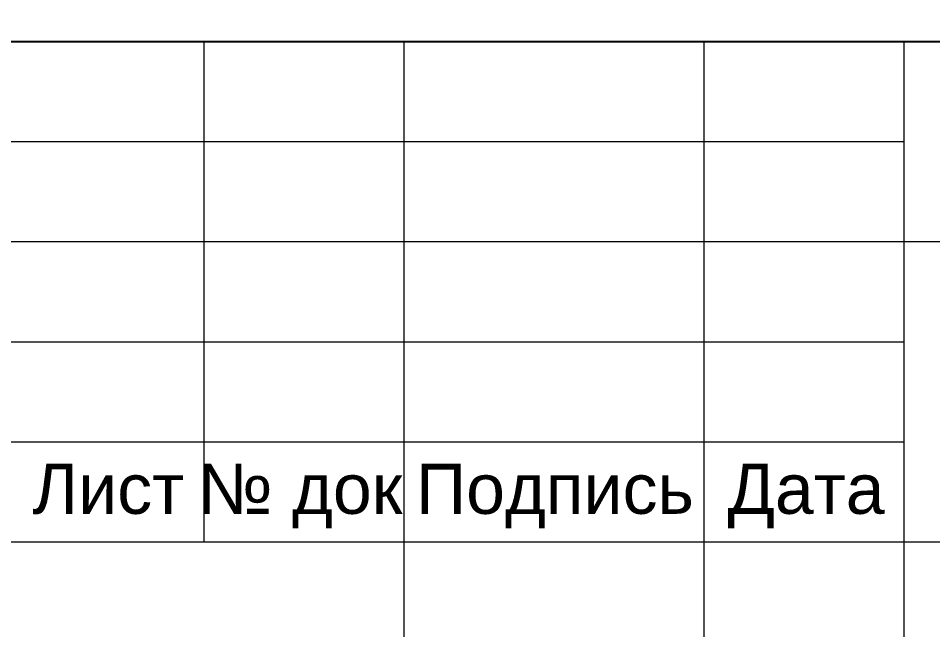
# Model space of a CAD drawing. Header units: metres. Extents: x -5 to 458, y -5 to 65.
# Drawn here: x 435.32 to 439.891, y 3.088 to 6.142 of the extents above; entities that cross this region are included whole.
import ezdxf
from ezdxf.enums import TextEntityAlignment as Align

# ---------------------------------------------------------------- set-up
doc = ezdxf.new("R2010")
doc.units = ezdxf.units.M
doc.layers.add('Level 63', color=7, linetype='Continuous', lineweight=0)
doc.layers.add('YOLO_STAMP', color=1, linetype='Continuous')
doc.styles.add('Style-Arial', font='arial.ttf')

msp = doc.modelspace()

# ---------------------------------------------------------------- linework, layer by layer
at = {"layer": 'Level 63', "color": 7, "linetype": 'Continuous', "lineweight": 13}
for p, q in [((433.247039, 6.026369), (451.747039, 6.026369)), ((436.247039, 6.026369), (436.247039, 3.526369)), ((437.247039, 6.026369), (437.247039, 0.526369)), ((438.747039, 6.026369), (438.747039, 0.526369)), ((439.747039, 6.026369), (439.747039, 0.526369)), ((439.747039, 5.026369), (451.747039, 5.026369)), ((433.247039, 4.026369), (439.747039, 4.026369)), ((433.247039, 3.526369), (439.747039, 3.526369)), ((439.747039, 3.526369), (451.747039, 3.526369))]:
    msp.add_line(p, q, dxfattribs=at)
at = {"layer": 'Level 63', "color": 7, "linetype": 'Continuous', "lineweight": 0}
for p, q in [((433.247039, 5.526369), (439.747039, 5.526369)), ((433.247039, 5.026369), (439.747039, 5.026369)), ((433.247039, 4.526369), (439.747039, 4.526369))]:
    msp.add_line(p, q, dxfattribs=at)
at = {"layer": 'Level 63', "color": 7, "linetype": 'Continuous', "lineweight": 13}
for points in [[(410.197039, 0.026369), (452.247039, 0.026369), (452.247039, 59.426369), (410.197039, 59.426369)], [(412.197039, 0.526369), (451.747039, 0.526369), (451.747039, 58.926369), (412.197039, 58.926369)]]:
    msp.add_3dface(points, dxfattribs=at)
at = {"layer": 'YOLO_STAMP'}
msp.add_lwpolyline([(433.247039, 6.026369), (451.747039, 6.026369), (451.747039, 0.526369), (433.247039, 0.526369)], close=True, dxfattribs=at)

# ---------------------------------------------------------------- texts
at = {"layer": 'Level 63', "color": 7, "linetype": 'Continuous', "lineweight": 0, "style": 'Style-Arial'}
for s, p in [('Лист', (435.769805, 3.791379)), ('№ док', (436.728706, 3.791379)), ('Подпись', (438.002705, 3.791379)), ('Дата', (439.258182, 3.791379))]:
    msp.add_text(s, height=0.25, dxfattribs=at).set_placement(p, align=Align.MIDDLE_CENTER)

doc.saveas('drawing.dxf')
